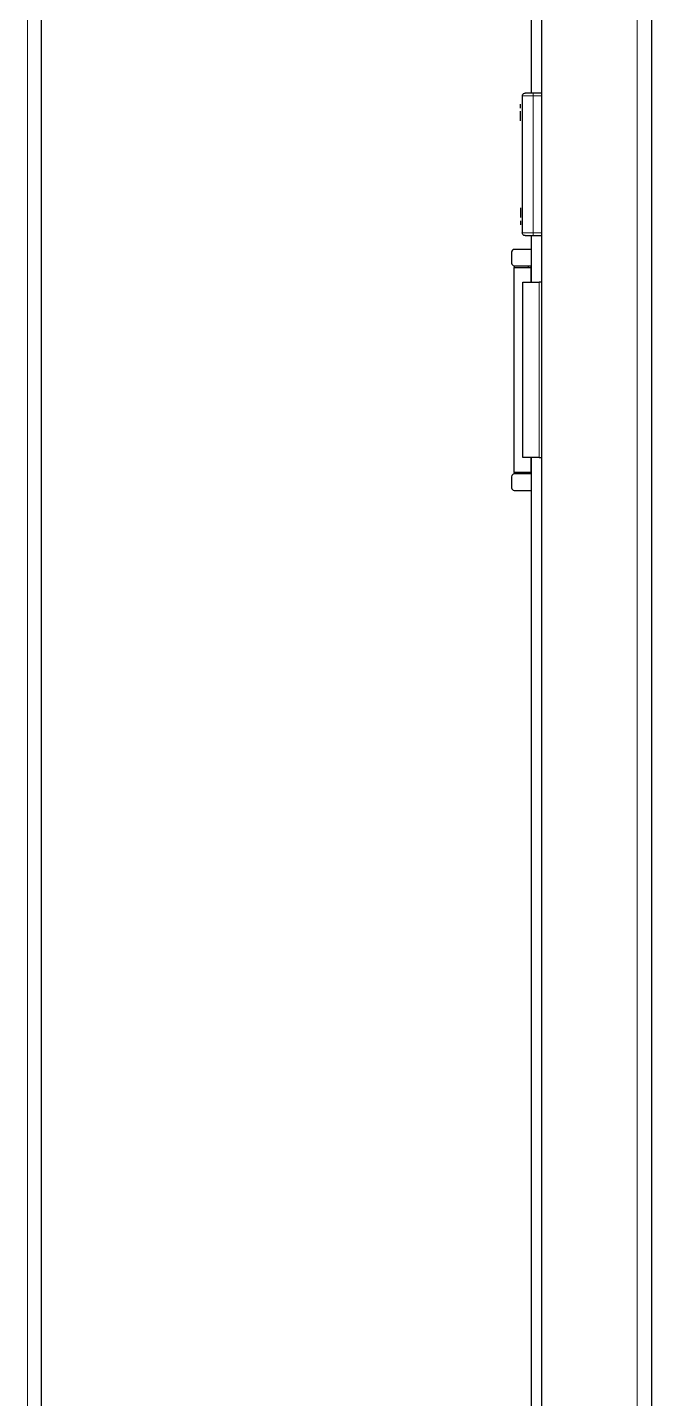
# Model space of a CAD drawing. Header units: millimetres. Extents: x -52 to 1183, y -1011 to 1043.
# Drawn here: x 403.4 to 517.3, y 89.1 to 339.4 of the extents above; entities that cross this region are included whole.
import ezdxf

# ---------------------------------------------------------------- set-up
doc = ezdxf.new("R2010")
doc.units = ezdxf.units.MM

msp = doc.modelspace()

# ---------------------------------------------------------------- linework, layer by layer
at = {"color": 7, "linetype": 'Continuous', "lineweight": 25}
for p, q in [((405.95, -875.63), (405.95, 879.37)), ((497.27, -875.63), (497.27, 879.37)), ((517.27, 876.77), (517.27, 79.37)), ((495.27, 735.87), (495.27, 327.37)), ((493.67, 326.87), (493.67, 301.87)), ((497.27, 327.37), (495.67, 327.37)), ((495.27, 301.37), (495.27, 292.87)), ((495.67, 301.37), (497.27, 301.37)), ((491.72, 298.37), (491.72, 296.37)), ((495.27, 298.87), (492.22, 298.87)), ((492.22, 295.87), (495.27, 295.87)), ((492.22, 295.87), (492.22, 295.57)), ((492.22, 258.17), (492.22, 295.57)), ((492.22, 295.57), (495.22, 295.57)), ((494.72, 295.87), (494.72, 295.57)), ((495.22, 295.57), (495.27, 295.57)), ((493.77, 292.87), (496.77, 292.87)), ((493.77, 260.87), (493.77, 292.87)), ((497.27, 292.87), (496.77, 292.87)), ((496.77, 260.87), (493.77, 260.87)), ((495.27, 260.87), (495.27, 80.87)), ((496.77, 260.87), (497.27, 260.87)), ((495.22, 258.17), (492.22, 258.17)), ((492.22, 258.17), (492.22, 257.87)), ((495.27, 257.87), (492.22, 257.87)), ((494.72, 258.17), (494.72, 257.87)), ((495.27, 258.17), (495.22, 258.17)), ((491.72, 257.37), (491.72, 255.37)), ((492.22, 254.87), (495.27, 254.87))]:
    msp.add_line(p, q, dxfattribs=at)
at = {"color": 8, "linetype": 'Continuous', "lineweight": 18}
for p, q in [((514.67, -875.63), (514.67, 879.37)), ((403.35, -873.03), (403.35, 876.77)), ((495.67, 326.87), (497.27, 326.87)), ((495.67, 301.87), (495.67, 326.87)), ((497.27, 301.87), (495.67, 301.87)), ((495.22, 295.57), (495.22, 295.87)), ((495.22, 292.87), (495.22, 295.57)), ((496.77, 260.87), (496.77, 292.87)), ((495.22, 258.17), (495.22, 260.87)), ((495.22, 257.87), (495.22, 258.17))]:
    msp.add_line(p, q, dxfattribs=at)
at = {"color": 7, "linetype": 'Continuous', "lineweight": 25}
for centre, start, end in [((492.22, 298.37), 90, 180), ((492.22, 296.37), 180, 270), ((492.22, 257.37), 90, 180), ((492.22, 255.37), 180, 270)]:
    msp.add_arc(centre, 0.5, start, end, dxfattribs=at)
for points, knots in [([(493.37, 324.87), (493.37, 324.93), (493.37, 325.01), (493.37, 325.1), (493.37, 325.19), (493.37, 325.32), (493.37, 325.35), (493.37, 325.37)], [0, 0, 0, 0, 0.1246927, 0.1871822, 0.2497734, 0.5000394, 1, 1, 1, 1]), ([(493.37, 324.66), (493.37, 324.67), (493.37, 324.67), (493.37, 324.68), (493.37, 324.69), (493.37, 324.72), (493.37, 324.76), (493.37, 324.8), (493.37, 324.84), (493.37, 324.86), (493.37, 324.87)], [0, 0, 0, 0, 0.128825, 0.180169, 0.243397, 0.36986, 0.499864, 0.749649, 0.843476, 1, 1, 1, 1]), ([(493.37, 323.16), (493.37, 323.23), (493.37, 323.39), (493.37, 323.61), (493.37, 323.79), (493.37, 323.95), (493.37, 324.06), (493.37, 324.07), (493.37, 324.08)], [0, 0, 0, 0, 0.125049, 0.249886, 0.370856, 0.49982, 0.749609, 1, 1, 1, 1]), ([(493.37, 322.31), (493.37, 322.32), (493.37, 322.33), (493.37, 322.42), (493.37, 322.51), (493.37, 322.64), (493.37, 322.85), (493.37, 323.03), (493.37, 323.16)], [0, 0, 0, 0, 0.25007, 0.379181, 0.500499, 0.62417, 0.750842, 1, 1, 1, 1]), ([(493.37, 306.43), (493.37, 306.42), (493.37, 306.41), (493.37, 306.33), (493.37, 306.23), (493.37, 306.1), (493.37, 305.89), (493.37, 305.71), (493.37, 305.59)], [0, 0, 0, 0, 0.25007, 0.379559, 0.500499, 0.624556, 0.750843, 1, 1, 1, 1]), ([(493.37, 305.59), (493.37, 305.55), (493.37, 305.47), (493.37, 305.31), (493.37, 305.13), (493.37, 304.95), (493.37, 304.79), (493.37, 304.68), (493.37, 304.67), (493.37, 304.66)], [0, 0, 0, 0, 0.062637, 0.125278, 0.250072, 0.374841, 0.499994, 0.749696, 1, 1, 1, 1]), ([(493.37, 304.08), (493.37, 304.08), (493.37, 304.07), (493.37, 304.06), (493.37, 304.05), (493.37, 304.03), (493.37, 303.97), (493.37, 303.91), (493.37, 303.87)], [0, 0, 0, 0, 0.13107, 0.182437, 0.243796, 0.371388, 0.500442, 1, 1, 1, 1]), ([(493.37, 303.87), (493.37, 303.84), (493.37, 303.79), (493.37, 303.71), (493.37, 303.64), (493.37, 303.55), (493.37, 303.42), (493.37, 303.39), (493.37, 303.37)], [0, 0, 0, 0, 0.062686, 0.125173, 0.187628, 0.250185, 0.500314, 1, 1, 1, 1])]:
    msp.add_open_spline(points, degree=3, knots=knots, dxfattribs=at)
for points in [[(493.67, 326.87), (493.68, 326.94), (493.69, 327.07), (493.81, 327.23), (493.98, 327.35), (494.11, 327.36), (494.17, 327.37)], [(495.67, 327.37), (495.48, 327.37), (495.08, 327.37), (494.59, 327.37), (494.24, 327.37), (494.19, 327.37), (494.17, 327.37)], [(494.17, 301.37), (494.11, 301.38), (493.98, 301.39), (493.81, 301.51), (493.69, 301.67), (493.68, 301.81), (493.67, 301.87)], [(494.17, 301.37), (494.19, 301.37), (494.24, 301.37), (494.59, 301.37), (495.08, 301.37), (495.48, 301.37), (495.67, 301.37)]]:
    msp.add_open_spline(points, degree=3, dxfattribs=at)
at = {"color": 8, "linetype": 'Continuous', "lineweight": 18}
for points in [[(495.67, 326.87), (495.41, 326.87), (494.89, 326.87), (494.23, 326.87), (493.76, 326.87), (493.7, 326.87), (493.67, 326.87)], [(495.67, 327.37), (495.67, 327.36), (495.67, 327.35), (495.67, 327.23), (495.67, 327.07), (495.67, 326.94), (495.67, 326.87)], [(493.67, 301.87), (493.7, 301.87), (493.76, 301.87), (494.23, 301.87), (494.89, 301.87), (495.41, 301.87), (495.67, 301.87)], [(495.67, 301.87), (495.67, 301.81), (495.67, 301.67), (495.67, 301.51), (495.67, 301.39), (495.67, 301.38), (495.67, 301.37)]]:
    msp.add_open_spline(points, degree=3, dxfattribs=at)

doc.saveas('drawing.dxf')
